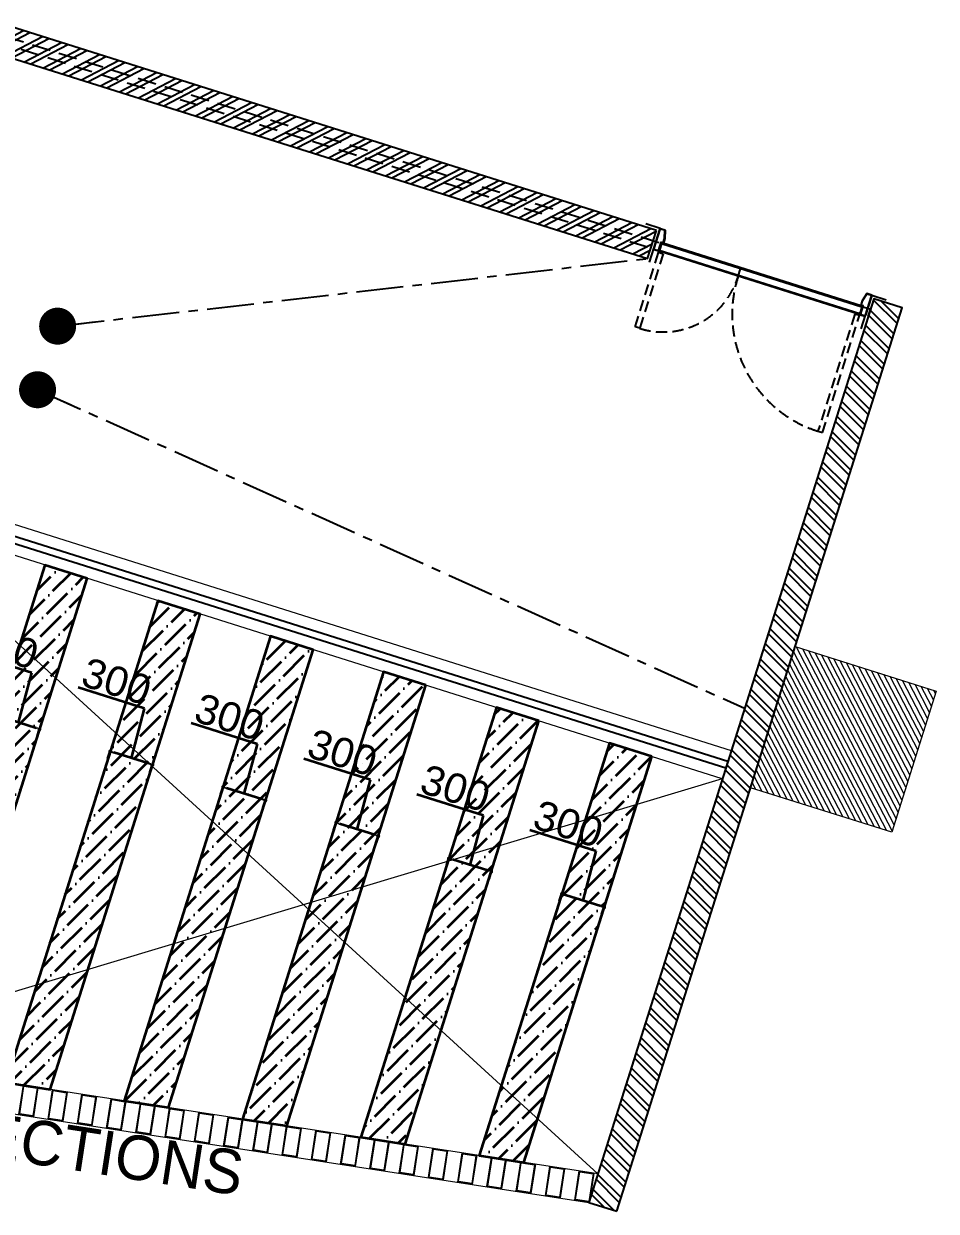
# Model space of a CAD drawing. Header units: millimetres. Extents: x 263321 to 2483465, y 33647 to 614421.
# Drawn here: x 2413346 to 2419511, y 374994 to 383017 of the extents above; entities that cross this region are included whole.
import ezdxf

# ---------------------------------------------------------------- set-up
doc = ezdxf.new("R2010")
doc.units = ezdxf.units.MM
doc.header["$PDMODE"] = 3
for name, pattern in [('( Hidden )', [0.375, 0.25, -0.125]), ('CENTER', [50.800000000000004, 31.75, -6.349999999999999, 6.349999999999999, -6.349999999999999]), ('HIDDEN', [0.375, 0.25, -0.125]), ('HIDDEN2', [0.1875, 0.125, -0.0625])]:
    doc.linetypes.add(name, pattern=pattern)
for name, color, linetype in [('A-PLAN -GLASS FRAME', 4, 'Continuous'), ('A-PLAN-DOOR', 7, 'Continuous'), ('A-PLAN-RAILING', 2, 'Continuous'), ('A-PLAN-SLOPE', 250, 'Continuous'), ('A-PLAN-TEXT', 4, 'Continuous'), ('A-PLAN-WALL', 6, 'Continuous'), ('A-PLAN-WALL HATCH', 8, 'Continuous'), ('DIMENSIONS', 1, 'Continuous')]:
    doc.layers.add(name, color=color, linetype=linetype)
for name, color, linetype, lineweight in [('A-PLAN-COLUMN', 3, 'Continuous', 0), ('A-PLAN-RCC-HATCH', 8, 'Continuous', 13), ('A-PLAN-THIN', 251, 'Continuous', 15), ('Revisions', 250, 'Continuous', 13), ('SLAB', 3, 'Continuous', 35), ('TOA-FL-CPT-1', 8, 'Continuous', 5)]:
    doc.layers.add(name, color=color, linetype=linetype, lineweight=lineweight)
doc.styles.add('ARIAL', font='arial.ttf')
doc.styles.get("Standard").update_dxf_attribs({"font": 'arial.ttf'})
doc.dimstyles.new('DIM40', dxfattribs={"dimtxt": 80, "dimasz": 20, "dimexe": 30, "dimexo": 25, "dimgap": 20, "dimtad": 1, "dimdec": 0, "dimzin": 0, "dimdsep": 46, "dimtxsty": 'Standard', "dimblk1": 'DOT', "dimblk2": 'DOT', "dimsah": 1, "dimcen": 0.09, "dimclrd": 1, "dimclre": 1, "dimclrt": 2, "dimadec": 0, "dimazin": 0, "dimtfac": 1, "dimtdec": 0, "dimtofl": 0, "dimtmove": 0, "dimatfit": 0, "dimldrblk": 'DOT', "dimfxl": 1, "dimtolj": 1, "dimtzin": 0, "dimarcsym": 0})
doc.dimstyles.new('RSP 250', dxfattribs={"dimtxt": 225, "dimasz": 50, "dimexe": 0, "dimexo": 0, "dimgap": 25, "dimtad": 1, "dimdsep": 46, "dimtxsty": 'Standard', "dimblk": 'DOT', "dimcen": 2.5, "dimclrd": 256, "dimclre": 256, "dimclrt": 4, "dimadec": 0, "dimazin": 0, "dimtfac": 1, "dimtmove": 0, "dimatfit": 3, "dimfxl": 1, "dimarcsym": 0})

# ---------------------------------------------------------------- blocks, each defined once
blk = doc.blocks.new('Columns')
at = {"layer": 'A-PLAN-RCC-HATCH'}
h = blk.add_hatch(dxfattribs=at)
h.set_pattern_fill('ANSI31', color=256, scale=250, style=0)
h.set_pattern_definition([(117.4858232715631, (-555729.1466689901, -465850.2574171054), (27.72265802362101, 14.42278517157356), [])])
h.paths.add_polyline_path([(42653.45992159471, -33590.88221762248), (41699.81740385294, -33289.94044857915), (42000.75917289639, -32336.29793083726), (42954.40169063816, -32637.23969988059)])
at = {"layer": 'A-PLAN-COLUMN', "elevation": 6.128159e-10}
blk.add_lwpolyline([(42653.45992159471, -33590.88221762248), (41699.81740385294, -33289.94044857915), (42000.75917289639, -32336.29793083726), (42954.40169063816, -32637.23969988059)], close=True, dxfattribs=at)
blk = doc.blocks.new('A$C3F28102C')
at = {"layer": 'A-PLAN-DOOR'}
h = blk.add_hatch(dxfattribs=at)
h.set_pattern_fill('ANSI31', color=256, style=0)
h.set_pattern_definition([(315, (-1529.32827185787, 1000.113489037183), (-0.4419417382415923, -0.4419417382415923), [])])
h.paths.add_polyline_path([(1.308630814251955, -14.93702832111739), (0, -14.93702832111739), (0, 0), (1.308630814251955, 0)])
h.paths.add_polyline_path([(1.308630814251955, 0.2026889373883023), (1.308630814251955, 0), (0, 0), (0, 1.053679621880289, 0.1157286097553703)])
h.paths.add_polyline_path([(4.936053944431478, -14.93702832111739), (3.627423130179522, -14.93702832111739), (3.627423130179522, 1.45519e-11), (4.936053944431478, 1.45519e-11)])
h.paths.add_polyline_path([(4.936053944431478, 1.45519e-11), (3.627423130179522, 1.45519e-11), (3.627423130179522, 0.2026889373883023, 0.1157286097553703), (4.936053944431478, 1.053679621880289)])
at = {"layer": 'A-PLAN-DOOR', "color": 2}
for points in [[(1.308630814251955, 0.2026889373883023), (1.308630814251955, -14.93702832111739), (0, -14.93702832111739), (0, 1.053679621880289)], [(3.627423130179522, 0.2026889373883023), (3.627423130179522, -14.93702832111739), (4.936053944431478, -14.93702832111739), (4.936053944431478, 1.053679621880289)]]:
    blk.add_lwpolyline(points, dxfattribs=at)
for radius in [3.417261628533555, 2.417261628533555]:
    blk.add_circle((2.468026972201187, 3.417261628550475), radius, dxfattribs=at)
blk = doc.blocks.new('Door 1500 mm')
at = {"layer": 'A-PLAN-DOOR'}
for p, q in [((-749.00181488198, 144.7368421050487), (-749.00181488198, 149.7277676948579)), ((749.0018148820382, 144.7368421050487), (749.0018148820382, 149.7277676948579)), ((710.4444959679386, 59.89110707782675), (-710.4444959679677, 59.89110707782675)), ((-710.4444959679677, 59.89110707782675), (-710.4444959680258, -2.328306e-10)), ((710.4444959679386, 53.40290381107479), (-710.4444959680258, 53.40290381107479)), ((710.4444959679968, 6.488203266519121), (-710.444495968084, 6.488203267101198)), ((710.4444959680258, -2.328306e-10), (-710.4444959680258, 2.328306e-10)), ((-150, -1.164153e-10), (-150, 53.40290381107479)), ((710.4444959679386, 59.89110707782675), (710.4444959680258, -2.328306e-10))]:
    blk.add_line(p, q, dxfattribs=at)
for points in [[(-750, -90.2722323050257), (-750, -90.2722323050257), (-750, 149.7277676948579), (-851, 149.7277676948579)], [(750, -89.27223230502567), (749.9999999999707, 149.7277676948579), (851, 149.7277676948579)]]:
    blk.add_lwpolyline(points, dxfattribs=at)
for points in [[(-750, 7.985480943578295), (-749.0018148820382, 7.985480943578295), (-749.00181488198, 141.7422867511632), (-749.9999999999417, 141.7422867511632)], [(-747.5045372050662, 1.497277676709927), (-715.5626134299963, 1.497277676709927), (-715.5626134299963, 63.3847549908096), (-700.5898366605687, 63.38475499069317), (-700.5898366605687, 94.62707364954984), (-715.2089502156305, 148.230490018148), (-747.5045372050081, 148.2304900179151), (-747.5045372050081, 139.7459165151231), (-749.00181488198, 139.7459165151231), (-749.00181488198, 141.7422867511632), (-749.00181488198, 149.7277676948579), (-714.0653357531118, 149.7277676950907), (-699.0925589835388, 94.82758620672392), (-699.092558983597, 61.88747731375042), (-714.0653357531118, 61.88747731375042), (-714.0653357531118, -2.328306e-10), (-749.0018148820382, -2.328306e-10), (-749.0018148820382, 9.981851179501971), (-747.5045372050662, 9.981851179501971)], [(747.5045372050954, 1.497277676709927), (715.5626134300255, 1.497277676709927), (715.5626134300255, 63.38475499069317), (700.5898366605105, 63.38475499069317), (700.5898366605105, 94.62707364954984), (715.2089502155723, 148.2304900180315), (747.5045372050954, 148.2304900179151), (747.5045372050954, 139.7459165151231), (749.0018148820382, 139.7459165151231), (749.0018148820382, 141.7422867511632), (749.0018148820382, 149.7277676948579), (714.0653357531992, 149.7277676950907), (699.0925589835678, 94.82758620672392), (699.0925589835678, 61.88747731375042), (714.0653357530538, 61.88747731375042), (714.0653357530538, -2.328306e-10), (749.0018148820382, -2.328306e-10), (749.0018148820382, 9.981851179501971), (747.5045372050954, 9.981851179501971)], [(750, 7.985480943578295), (749.0018148820382, 7.985480943578295), (749.0018148820382, 141.7422867511632), (750.0000000000291, 141.7422867511632)]]:
    blk.add_lwpolyline(points, close=True, dxfattribs=at)
at = {"layer": 'A-PLAN-DOOR', "linetype": 'HIDDEN', "ltscale": 300}
for points in [[(-711.7507517717313, -6.987295825965703), (-678.810642878816, -6.987295825965703), (-678.810642878816, -534.8172566570573), (-711.7507517717604, -534.8172566570573)], [(711.7507517716731, -6.987295825965703), (678.8106428787578, -6.987295825965703), (678.8106428793398, -835.8273914135061), (711.7507517722551, -835.8273914135061)]]:
    blk.add_lwpolyline(points, close=True, dxfattribs=at)
for centre, radius, start, end in [((-678.8106428788743, -6.987295825965703), 528.8568032321253, 270, 0.7570181674091857), ((678.8106428787578, -6.987295825965703), 828.840095586648, 179.5169788418719, 269.9999999983326)]:
    blk.add_arc(centre, radius, start, end, dxfattribs=at)
at = {"layer": 'A-PLAN-DOOR', "extrusion": (0, 0, -1), "yscale": 0.9981851179673188, "zscale": -0.9981851179673188, "rotation": 180}
for p, xscale in [((714.065335753141, -2.328306e-10), 0.9981851179673188), ((-714.0653357530538, -2.328306e-10), -0.9981851179673188)]:
    blk.add_blockref('A$C3F28102C', p, dxfattribs=dict(at, xscale=xscale))
blk = doc.blocks.new('_DOT')
at = {"color": 0, "linetype": 'ByBlock'}
blk.add_line((-0.5, 0), (-1, 0), dxfattribs=at)
at = {"color": 0, "linetype": 'ByBlock', "const_width": 0.5}
blk.add_lwpolyline([(-0.25, 0, 1), (0.25, 0, 1)], format="xyb", close=True, dxfattribs=at)
blk = doc.blocks.new('Louvers Facade')
at = {"layer": 'A-PLAN-THIN'}
for p, q in [((1461.672253528552, 1867.568412882159), (6230.086089440098, -2491.017771309358)), ((7072.013132218621, 176.9316713951994), (916.3577650276129, -1672.483782802476))]:
    blk.add_line(p, q, dxfattribs=at)
blk.add_lwpolyline([(-4397.370559384755, -853.9497942955932), (-4397.370559384755, -1056.308756887564), (6169.187825255911, -2683.995881883195), (6230.086089440098, -2491.017771309358)], close=True, dxfattribs=at)
at = {"layer": 'Revisions'}
for points in [[(2417.839791453735, -2106.133093098295), (2319.005523162195, -2090.908527052321), (2349.454655254201, -1893.239990469359), (2448.288923545682, -1908.464556515391)], [(2413.659306341491, -2100.430151381413), (2324.708464879077, -2086.728041940078), (2353.635140366445, -1898.942932186241), (2442.585981828801, -1912.645041627635)], [(2615.508328036696, -2136.582225190243), (2516.674059745157, -2121.357659144269), (2547.123191837163, -1923.689122561307), (2645.957460128644, -1938.913688607339)], [(2611.327842924453, -2130.879283473361), (2522.377001462039, -2117.177174032026), (2551.303676949407, -1929.392064278189), (2640.254518411763, -1943.094173719583)], [(2813.176864619658, -2167.031357282191), (2714.342596328119, -2151.806791236217), (2744.791728420125, -1954.138254653255), (2843.625996711606, -1969.362820699287)], [(2808.996379507415, -2161.328415565309), (2720.045538045, -2147.626306123973), (2748.972213532368, -1959.841196370136), (2837.923054994724, -1973.54330581153)], [(3010.84540120262, -2197.480489374138), (2912.01113291108, -2182.255923328164), (2942.460265003087, -1984.587386745203), (3041.294533294567, -1999.811952791235)], [(3006.664916090376, -2191.777547657257), (2917.714074627962, -2178.075438215921), (2946.64075011533, -1990.290328462084), (3035.591591577686, -2003.992437903478)], [(3208.513937785581, -2227.929621466144), (3109.679669494042, -2212.705055420171), (3140.128801586048, -2015.036518837209), (3238.963069877529, -2030.261084883241)], [(3204.333452673338, -2222.226679749263), (3115.382611210924, -2208.524570307927), (3144.309286698292, -2020.73946055409), (3233.260128160648, -2034.441569995484)], [(3406.182474368543, -2258.378753558092), (3307.348206077004, -2243.154187512118), (3337.79733816901, -2045.485650929157), (3436.631606460491, -2060.710216975189)], [(3402.0019892563, -2252.675811841211), (3313.051147793885, -2238.973702399875), (3341.977823281253, -2051.188592646038), (3430.928664743609, -2064.890702087432)], [(3603.851010951505, -2288.82788565004), (3505.016742659966, -2273.603319604066), (3535.465874751972, -2075.934783021105), (3634.300143043452, -2091.159349067137)], [(3599.670525839261, -2283.124943933159), (3510.719684376847, -2269.422834491823), (3539.646359864215, -2081.637724737986), (3628.597201326571, -2095.33983417938)], [(3801.519547534466, -2319.277017741988), (3702.685279242927, -2304.052451696014), (3733.134411334933, -2106.383915113052), (3831.968679626414, -2121.608481159084)], [(3797.339062422223, -2313.574076025106), (3708.388220959809, -2299.871966583771), (3737.314896447177, -2112.086856829934), (3826.265737909533, -2125.788966271328)], [(3999.188084117428, -2349.726149833936), (3900.353815825889, -2334.501583787962), (3930.802947917895, -2136.833047205), (4029.637216209376, -2152.057613251032)], [(3995.007599005185, -2344.023208117054), (3906.05675754277, -2330.321098675719), (3934.983433030138, -2142.535988921882), (4023.934274492494, -2156.238098363276)], [(4196.85662070039, -2380.175281925884), (4098.022352408851, -2364.95071587991), (4128.471484500857, -2167.282179296948), (4227.305752792337, -2182.50674534298)], [(4192.676135588146, -2374.472340209002), (4103.725294125732, -2360.770230767666), (4132.6519696131, -2172.985121013829), (4221.602811075456, -2186.687230455223)], [(4394.525157283351, -2410.624414017831), (4295.690888991812, -2395.399847971858), (4326.140021083818, -2197.731311388896), (4424.974289375299, -2212.955877434928)], [(4390.344672171108, -2404.92147230095), (4301.393830708694, -2391.219362859614), (4330.320506196062, -2203.434253105777), (4419.271347658418, -2217.136362547171)], [(4592.193693866313, -2441.073546109837), (4493.359425574774, -2425.848980063864), (4523.80855766678, -2228.180443480902), (4622.642825958261, -2243.405009526934)], [(4588.01320875407, -2435.370604392956), (4499.062367291655, -2421.66849495162), (4527.989042779023, -2233.883385197783), (4616.939884241379, -2247.585494639177)], [(4789.862230449275, -2471.522678201785), (4691.027962157736, -2456.298112155811), (4721.477094249742, -2258.62957557285), (4820.311362541222, -2273.854141618882)], [(4785.681745337031, -2465.819736484904), (4696.730903874617, -2452.117627043568), (4725.657579361985, -2264.332517289731), (4814.608420824341, -2278.034626731125)], [(4987.530767032236, -2501.971810293733), (4888.696498740697, -2486.747244247759), (4919.145630832703, -2289.078707664798), (5017.979899124184, -2304.30327371083)], [(4983.350281919993, -2496.268868576852), (4894.399440457579, -2482.566759135516), (4923.326115944947, -2294.781649381679), (5012.276957407303, -2308.483758823073)], [(5185.199303615198, -2532.420942385681), (5086.365035323659, -2517.196376339707), (5116.814167415665, -2319.527839756745), (5215.648435707146, -2334.752405802778)], [(5181.018818502955, -2526.7180006688), (5092.06797704054, -2513.015891227464), (5120.994652527908, -2325.230781473627), (5209.945493990264, -2338.932890915021)], [(5382.86784019816, -2562.870074477629), (5284.033571906621, -2547.645508431655), (5314.482703998627, -2349.976971848693), (5413.316972290108, -2365.201537894725)], [(5378.687355085916, -2557.167132760747), (5289.736513623502, -2543.465023319412), (5318.66318911087, -2355.679913565575), (5407.614030573226, -2369.382023006969)], [(5580.536376781121, -2593.319206569577), (5481.702108489582, -2578.094640523603), (5512.151240581588, -2380.426103940641), (5610.985508873069, -2395.650669986673)], [(5576.355891668878, -2587.616264852695), (5487.405050206464, -2573.914155411359), (5516.331725693832, -2386.129045657523), (5605.282567156188, -2399.831155098916)], [(5778.204913364083, -2623.768338661583), (5679.370645072544, -2608.543772615609), (5709.81977716455, -2410.875236032647), (5808.654045456031, -2426.099802078679)], [(5774.02442825184, -2618.065396944701), (5685.073586789425, -2604.363287503365), (5714.000262276793, -2416.578177749529), (5802.951103739149, -2430.280287190923)], [(5975.873449947045, -2654.217470753531), (5877.039181655506, -2638.992904707557), (5907.488313747512, -2441.324368124595), (6006.322582038993, -2456.548934170627)], [(5971.692964834801, -2648.514529036649), (5882.742123372387, -2634.812419595313), (5911.668798859755, -2447.027309841476), (6000.619640322111, -2460.72941928287)], [(6173.541986530006, -2684.666602845478), (6074.707718238467, -2669.442036799504), (6105.156850330473, -2471.773500216543), (6203.991118621954, -2486.998066262575)], [(6169.361501417763, -2678.963661128597), (6080.410659955349, -2665.261551687261), (6109.337335442717, -2477.476441933424), (6198.288176905073, -2491.178551374818)]]:
    blk.add_lwpolyline(points, close=True, dxfattribs=at)
at = {"layer": 'A-PLAN-TEXT', "insert": (849.615183066926, -1881.167966354173), "char_height": 300, "width": 7970.43711760707, "attachment_point": 2, "rotation": 351.26652731893415, "style": 'ARIAL'}
blk.add_mtext('\\pxi0.00161,qc;{\\fCentury Gothic|b0|i0|c0|p34; VERTICAL "AL" BOX SECTIONS}', dxfattribs=at)
blk = doc.blocks.new('*D193')
at = {"layer": 'Defpoints', "color": 0, "linetype": 'HIDDEN2', "transparency": 16777216}
for p in [(-3.994258023798466, -1011.179531983391), (880.6111332362053, -1234.458933046903), (100.7085240020855, -3023.924816498848), (-549.3087465220599, -4551.231727668784), (-183.8318245485425, -4607.53029326821)]:
    blk.add_point(p, dxfattribs=at)
at = {"layer": 'DIMENSIONS', "lineweight": -2, "transparency": 16777216}
blk.add_arc((-914.7856684925231, -6923.821136868025), 4029.940417006103, 72.84126197200325, 80.88747293536898, dxfattribs=at)
at = {"layer": 'DIMENSIONS', "linetype": 'HIDDEN2', "lineweight": -2, "transparency": 16777216, "xscale": 25, "yscale": 25, "zscale": 25}
for p, rotation in [((-301.2447280913621, -2940.859013137625), 171.0651922855919), ((297.9917297405815, -3080.698611244588), 342.6635426217803)]:
    blk.add_blockref('_DOT', p, dxfattribs=dict(at, rotation=rotation))
at = {"layer": 'DIMENSIONS', "color": 4, "linetype": 'HIDDEN2', "transparency": 16777216, "insert": (27.66154800069046, -2885.274549563112), "char_height": 200, "attachment_point": 5, "rotation": 346.8643674536861}
blk.add_mtext('9°', dxfattribs=at)
blk = doc.blocks.new('*D207')
at = {"layer": 'Defpoints', "color": 0, "linetype": 'HIDDEN2', "transparency": 16777216}
for p in [(4358.90918355342, -3503.825169610674), (4373.849408905026, -3456.481677989476), (4645.001938876228, -3594.107700323686)]:
    blk.add_point(p, dxfattribs=at)
at = {"layer": 'DIMENSIONS', "lineweight": -2, "transparency": 16777216}
for p, q in [((4606.679073762179, -3166.461000511561), (4157.452300291949, -3024.698130900674)), ((4516.895786567545, -3501.622943342454), (4606.679073762179, -3166.461000511561)), ((4358.90918355342, -3503.825169610674), (4373.849408905026, -3456.481677989476)), ((4636.101101286328, -3539.24066446994), (4397.69047184876, -3464.005222214967)), ((4645.001938876228, -3594.107700323686), (4659.942164230062, -3546.764208695431))]:
    blk.add_line(p, q, dxfattribs=at)
at = {"layer": 'DIMENSIONS', "linetype": 'HIDDEN2', "lineweight": -2, "transparency": 16777216, "xscale": 25, "yscale": 25, "zscale": 25}
for p, rotation in [((4373.849408905026, -3456.481677989476), 162.4858232729836), ((4659.942164230062, -3546.764208695431), 342.4858232729836)]:
    blk.add_blockref('_DOT', p, dxfattribs=dict(at, rotation=rotation))
at = {"layer": 'DIMENSIONS', "color": 4, "linetype": 'HIDDEN2', "transparency": 16777216, "insert": (4417.330889278005, -2983.829055389499), "char_height": 200, "attachment_point": 5, "rotation": 342.4858232729836}
blk.add_mtext('300', dxfattribs=at)
blk = doc.blocks.new('*D209')
at = {"layer": 'Defpoints', "color": 0, "linetype": 'HIDDEN2', "transparency": 16777216}
for p in [(3595.995169526897, -3263.071754428907), (3610.935394878453, -3215.728262807868), (3882.087924849707, -3353.354285141861)]:
    blk.add_point(p, dxfattribs=at)
at = {"layer": 'DIMENSIONS', "lineweight": -2, "transparency": 16777216}
for p, q in [((3843.765059735889, -2925.707585329794), (3394.53828626566, -2783.944715718906)), ((3753.981772540964, -3260.869528160843), (3843.765059735889, -2925.707585329794)), ((3595.995169526897, -3263.071754428907), (3610.935394878453, -3215.728262807868)), ((3873.187087259739, -3298.487249288327), (3634.776457822187, -3223.251807033359)), ((3882.087924849707, -3353.354285141861), (3897.028150203473, -3306.010793513818))]:
    blk.add_line(p, q, dxfattribs=at)
at = {"layer": 'DIMENSIONS', "linetype": 'HIDDEN2', "lineweight": -2, "transparency": 16777216, "xscale": 25, "yscale": 25, "zscale": 25}
for p, rotation in [((3610.935394878453, -3215.728262807868), 162.4858232729836), ((3897.028150203473, -3306.010793513818), 342.4858232729836)]:
    blk.add_blockref('_DOT', p, dxfattribs=dict(at, rotation=rotation))
at = {"layer": 'DIMENSIONS', "color": 4, "linetype": 'HIDDEN2', "transparency": 16777216, "insert": (3654.416875251715, -2743.075640207731), "char_height": 200, "attachment_point": 5, "rotation": 342.4858232729836}
blk.add_mtext('300', dxfattribs=at)
blk = doc.blocks.new('*D211')
at = {"layer": 'Defpoints', "color": 0, "linetype": 'HIDDEN2', "transparency": 16777216}
for p in [(2833.081155333435, -3022.318339194404), (2848.021380685052, -2974.974847573167), (3119.173910656013, -3112.600869907357)]:
    blk.add_point(p, dxfattribs=at)
at = {"layer": 'DIMENSIONS', "lineweight": -2, "transparency": 16777216}
for p, q in [((3080.851045542194, -2684.954170095349), (2631.624272071965, -2543.191300484461)), ((2991.067758347458, -3020.116112926108), (3080.851045542194, -2684.954170095349)), ((2833.081155333435, -3022.318339194404), (2848.021380685052, -2974.974847573167)), ((3110.273073066128, -3057.733834053559), (2871.862443628787, -2982.498391798657)), ((3119.173910656013, -3112.600869907357), (3134.114136009862, -3065.25737827905))]:
    blk.add_line(p, q, dxfattribs=at)
at = {"layer": 'DIMENSIONS', "linetype": 'HIDDEN2', "lineweight": -2, "transparency": 16777216, "xscale": 25, "yscale": 25, "zscale": 25}
for p, rotation in [((2848.021380685052, -2974.974847573167), 162.4858232729836), ((3134.114136009862, -3065.25737827905), 342.4858232729836)]:
    blk.add_blockref('_DOT', p, dxfattribs=dict(at, rotation=rotation))
at = {"layer": 'DIMENSIONS', "color": 4, "linetype": 'HIDDEN2', "transparency": 16777216, "insert": (2891.50286105802, -2502.322224973286), "char_height": 200, "attachment_point": 5, "rotation": 342.4858232729836}
blk.add_mtext('300', dxfattribs=at)
blk = doc.blocks.new('*D213')
at = {"layer": 'Defpoints', "color": 0, "linetype": 'HIDDEN2', "transparency": 16777216}
for p in [(2070.167141139973, -2781.564923959901), (2085.107366491578, -2734.221432338702), (2356.25989646255, -2871.847454672796)]:
    blk.add_point(p, dxfattribs=at)
at = {"layer": 'DIMENSIONS', "lineweight": -2, "transparency": 16777216}
for p, q in [((2317.937031348732, -2444.200754860787), (1868.710257878502, -2302.437885249899)), ((2228.153744153975, -2779.362697691641), (2317.937031348732, -2444.200754860787)), ((2070.167141139973, -2781.564923959901), (2085.107366491578, -2734.221432338702)), ((2347.359058872637, -2816.980418819089), (2108.948429435313, -2741.744976564193)), ((2356.25989646255, -2871.847454672796), (2371.200121816371, -2824.503963044579))]:
    blk.add_line(p, q, dxfattribs=at)
at = {"layer": 'DIMENSIONS', "linetype": 'HIDDEN2', "lineweight": -2, "transparency": 16777216, "xscale": 25, "yscale": 25, "zscale": 25}
for p, rotation in [((2085.107366491578, -2734.221432338702), 162.4858232729836), ((2371.200121816371, -2824.503963044579), 342.4858232729836)]:
    blk.add_blockref('_DOT', p, dxfattribs=dict(at, rotation=rotation))
at = {"layer": 'DIMENSIONS', "color": 4, "linetype": 'HIDDEN2', "transparency": 16777216, "insert": (2128.588846864557, -2261.568809738725), "char_height": 200, "attachment_point": 5, "rotation": 342.4858232729836}
blk.add_mtext('300', dxfattribs=at)
blk = doc.blocks.new('*D215')
at = {"layer": 'Defpoints', "color": 0, "linetype": 'HIDDEN2', "transparency": 16777216}
for p in [(1307.253126946277, -2540.811508725339), (1322.1933522979, -2493.468017104088), (1593.345882269088, -2631.094039438292)]:
    blk.add_point(p, dxfattribs=at)
at = {"layer": 'DIMENSIONS', "lineweight": -2, "transparency": 16777216}
for p, q in [((1555.02301715527, -2203.447339626284), (1105.79624368504, -2061.684470015396)), ((1465.239729960411, -2538.609282457063), (1555.02301715527, -2203.447339626284)), ((1307.253126946277, -2540.811508725339), (1322.1933522979, -2493.468017104088)), ((1584.445044679187, -2576.227003584548), (1346.034415241634, -2500.991561329578)), ((1593.345882269088, -2631.094039438292), (1608.286107622921, -2583.750547810037))]:
    blk.add_line(p, q, dxfattribs=at)
at = {"layer": 'DIMENSIONS', "linetype": 'HIDDEN2', "lineweight": -2, "transparency": 16777216, "xscale": 25, "yscale": 25, "zscale": 25}
for p, rotation in [((1322.1933522979, -2493.468017104088), 162.4858232729836), ((1608.286107622921, -2583.750547810037), 342.4858232729836)]:
    blk.add_blockref('_DOT', p, dxfattribs=dict(at, rotation=rotation))
at = {"layer": 'DIMENSIONS', "color": 4, "linetype": 'HIDDEN2', "transparency": 16777216, "insert": (1365.674832671095, -2020.815394504221), "char_height": 200, "attachment_point": 5, "rotation": 342.4858232729836}
blk.add_mtext('300', dxfattribs=at)
blk = doc.blocks.new('*D217')
at = {"layer": 'Defpoints', "color": 0, "linetype": 'HIDDEN2', "transparency": 16777216}
for p in [(544.3391127528156, -2300.058093490835), (559.2793381044214, -2252.714601869638), (830.4318680753931, -2390.340624203789)]:
    blk.add_point(p, dxfattribs=at)
at = {"layer": 'DIMENSIONS', "lineweight": -2, "transparency": 16777216}
for p, q in [((792.1090029615744, -1962.693924391606), (342.8822294913447, -1820.931054780718)), ((702.3257157668261, -2297.855867222579), (792.1090029615744, -1962.693924391606)), ((544.3391127528156, -2300.058093490835), (559.2793381044214, -2252.714601869638)), ((821.5310304854963, -2335.47358835003), (583.1204010481556, -2260.238146095128)), ((830.4318680753931, -2390.340624203789), (845.3720934292303, -2342.99713257552))]:
    blk.add_line(p, q, dxfattribs=at)
at = {"layer": 'DIMENSIONS', "linetype": 'HIDDEN2', "lineweight": -2, "transparency": 16777216, "xscale": 25, "yscale": 25, "zscale": 25}
for p, rotation in [((559.2793381044214, -2252.714601869638), 162.4858232729836), ((845.3720934292303, -2342.99713257552), 342.4858232729836)]:
    blk.add_blockref('_DOT', p, dxfattribs=dict(at, rotation=rotation))
at = {"layer": 'DIMENSIONS', "color": 4, "linetype": 'HIDDEN2', "transparency": 16777216, "insert": (602.7608184774, -1780.061979269543), "char_height": 200, "attachment_point": 5, "rotation": 342.4858232729836}
blk.add_mtext('300', dxfattribs=at)
blk = doc.blocks.new('Balcony')
at = {"layer": 'A-PLAN-WALL HATCH'}
h = blk.add_hatch(dxfattribs=at)
h.set_pattern_fill('ANSI32', color=256, scale=10, angle=-90.00000000000001, style=0)
h.set_pattern_definition([(207.4858232715584, (117464.7667072047, -433956.4735600803), (-43.96064920294922, 84.49866165600045), []), (207.4858232715584, (117451.2540305504, -433999.2933488622), (-43.96064920294922, 84.49866165600045), [])])
h.paths.add_polyline_path([(6504.036375424592, -573.197551143996), (1874.569680800661, 887.7271359245642), (1843.761406890699, 687.727135924506), (6443.848021615879, -763.9260546924197)])
h = blk.add_hatch(dxfattribs=at)
h.set_pattern_fill('ANSI32', color=256, scale=10, angle=-90.00000000000001, style=0)
h.set_pattern_definition([(315, (-239219.9398534279, -379012.2728640755), (67.35192090801867, 67.35192090801864), []), (315, (-239219.9398534279, -379057.1741640755), (67.35192090801867, 67.35192090801864), [])])
h.paths.add_polyline_path([(6237.347034419014, -7200.148342826811), (8163.374356295506, -1096.836229278531), (7972.64585274714, -1036.647875469935), (6046.61853087059, -7139.959989018214)])
at = {"layer": 'A-PLAN -GLASS FRAME', "linetype": '( Hidden )', "ltscale": 500}
blk.add_lwpolyline([(7950.0752200688, -1108.171064301336), (1863.016578021459, 812.727135944413), (1855.314509543998, 762.727135944413), (7935.028131616651, -1155.853190188471)], close=True, dxfattribs=at)
at = {"layer": 'A-PLAN-RAILING'}
blk.add_lwpolyline([(6972.014470678521, -4207.509246962029), (1844.827403482108, -2589.518524535641), (1852.529471959511, -2539.518524535641), (6987.061559130671, -4159.82712107501)], close=True, dxfattribs=at)
at = {"layer": 'A-PLAN-THIN'}
blk.add_lwpolyline([(1864.082574675791, -2464.518524535699), (7009.632191808894, -4088.303932244307), (6949.443838000298, -4279.032435792731), (1833.274300765828, -2664.518524535641), (1833.274300765828, -2664.518524535641), (1863.723432857892, -2466.849987952795), (1864.082574675791, -2464.518524535699)], dxfattribs=at)
at = {"layer": 'A-PLAN-WALL'}
for points in [[(6504.036375424592, -573.197551143996), (1874.569680800661, 887.7271359245642), (1843.761406890699, 687.727135924506), (6443.848021615879, -763.9260546924197), (6504.036375424592, -573.197551143996)], [(6237.347034419014, -7200.148342826811), (8163.374356295506, -1096.836229278531), (7972.64585274714, -1036.647875469935), (6046.61853087059, -7139.959989018214), (6237.347034418955, -7200.148342826811)]]:
    blk.add_lwpolyline(points, dxfattribs=at)
at = {"layer": 'A-PLAN-DOOR', "extrusion": (0, 0, -1), "xscale": -1, "zscale": -1, "rotation": 17.51417672843687}
blk.add_blockref('Door 1500 mm', (-7199.300610181934, -928.6366283124662), dxfattribs=at)
at = {"layer": 'A-PLAN-SLOPE', "linetype": 'CENTER', "ltscale": 10}
for points in [[(2458.533318981586, -1220.463736963458), (6443.848021616228, -763.9260546920705)], [(2322.935014726245, -1650.155862063519), (7099.914722521906, -3802.211176921905)]]:
    blk.add_leader(points, dimstyle='DIM40', override={"dimasz": 250, "dimclrd": 256}, dxfattribs=at)
blk = doc.blocks.new('ACP')
at = {"layer": 'SLAB'}
h = blk.add_hatch(dxfattribs=at)
h.set_pattern_fill('ANSI36', color=250, scale=25)
h.set_pattern_definition([(45, (-240711.288473198, -277412.2198526845), (42.09495056751167, 154.3481520808761), [198.4375, -39.6875, 0, -39.6875])])
h.paths.add_polyline_path([(4981.273959526327, -2528.50853993278), (4695.181204203749, -2438.226009219885), (3816.168175451458, -5223.695771466708), (4116.168175451458, -5269.908182331477)])
h.paths.add_polyline_path([(4218.359945332631, -2287.75512469816), (3932.267190010054, -2197.472593985265), (3016.168175451458, -5100.462675826973), (3316.168175452389, -5146.675086689065)])
h.paths.add_polyline_path([(3455.445931139169, -2047.00170946354), (3169.353175816592, -1956.719178750645), (2216.168175452156, -4977.229580185376), (2516.168175451458, -5023.441991052125)])
h.paths.add_polyline_path([(2692.531916945707, -1806.248294229037), (2406.43916162313, -1715.965763516026), (1416.168175451923, -4853.996484546224), (1716.168175451458, -4900.20889541239)])
h.paths.add_polyline_path([(1929.617902752245, -1565.494878994417), (1643.525147429667, -1475.212348281406), (616.1681754516903, -4730.763388907304), (916.1681754514575, -4776.975799772772)])
h.paths.add_polyline_path([(1166.70388855855, -1324.741463759798), (880.6111332359724, -1234.458933046786), (-183.8318245483097, -4607.530293268035), (116.1681754514575, -4653.742704133154)])
for points in [[(1166.70388855855, -1324.741463759798), (880.6111332359724, -1234.458933046786), (-183.8318245483097, -4607.530293268035), (116.1681754514575, -4653.742704133154)], [(1929.617902752245, -1565.494878994417), (1643.525147429667, -1475.212348281406), (616.1681754516903, -4730.763388907304), (916.1681754514575, -4776.975799772772)], [(2692.531916945707, -1806.248294229037), (2406.43916162313, -1715.965763516026), (1416.168175451923, -4853.996484546224), (1716.168175451458, -4900.20889541239)], [(3455.445931139169, -2047.00170946354), (3169.353175816592, -1956.719178750645), (2216.168175452156, -4977.229580185376), (2516.168175451458, -5023.441991052125)], [(4218.359945332631, -2287.75512469816), (3932.267190010054, -2197.472593985265), (3016.168175451458, -5100.462675826973), (3316.168175452389, -5146.675086689065)], [(4981.273959526327, -2528.50853993278), (4695.181204203749, -2438.226009219885), (3816.168175451458, -5223.695771466708), (4116.168175451458, -5269.908182331477)]]:
    blk.add_lwpolyline(points, close=True, dxfattribs=at)
at = {"layer": 'DIMENSIONS', "linetype": 'HIDDEN2'}
dim = blk.add_angular_dim_2l(base=(100.7085240020855, -3023.924816498848), line1=((-549.3087465220597, -4551.231727668783), (-3.994258023798466, -1011.179531983391)), line2=((880.6111332362052, -1234.458933046903), (-183.8318245485425, -4607.53029326821)), dimstyle='RSP 250', override={"dimtxt": 200, "dimasz": 25, "dimgap": 15, "dimdec": 0, "dimtmove": 1, "dimfxl": 125}, dxfattribs=at)
dim.commit()
dim.dimension.update_dxf_attribs({"geometry": '*D193', "text_midpoint": (27.66154800069046, -2885.274549563113)})
for base, p1, p2, picture, middle in [((559.2793381044214, -2252.714601869638), (830.4318680753931, -2390.340624203789), (544.3391127528157, -2300.058093490836), '*D217', (777.8043651953338, -1958.179797856312)), ((1322.1933522979, -2493.468017104088), (1593.345882269088, -2631.094039438292), (1307.253126946278, -2540.811508725339), '*D215', (1540.718379389029, -2198.93321309099)), ((2085.107366491578, -2734.221432338702), (2356.25989646255, -2871.847454672796), (2070.167141139973, -2781.564923959901), '*D213', (2303.632393582491, -2439.686628325493)), ((2848.021380685052, -2974.974847573167), (3119.173910656013, -3112.600869907357), (2833.081155333435, -3022.318339194404), '*D211', (3066.546407775953, -2680.440043560055)), ((3610.935394878453, -3215.728262807868), (3882.087924849708, -3353.354285141861), (3595.995169526897, -3263.071754428907), '*D209', (3829.460421969649, -2921.1934587945)), ((4373.849408905026, -3456.481677989476), (4645.00193887623, -3594.107700323686), (4358.90918355342, -3503.825169610674), '*D207', (4592.374435995938, -3161.946873976267))]:
    dim = blk.add_linear_dim(base=base, p1=p1, p2=p2, angle=162.4858232729836, dimstyle='RSP 250', override={"dimtxt": 200, "dimasz": 25, "dimgap": 15, "dimdec": 0, "dimtmove": 1, "dimfxl": 125}, dxfattribs=at)
    dim.commit()
    dim.dimension.update_dxf_attribs({"geometry": picture, "text_midpoint": middle, "dimtype": 128})

msp = doc.modelspace()

# ---------------------------------------------------------------- hatches: boundary and pattern name
at = {"layer": 'TOA-FL-CPT-1', "true_color": 0xc7c8ca}
h = msp.add_hatch(dxfattribs=at)
h.set_pattern_fill('AR-PARQ1', color=9, scale=3)
h.set_pattern_definition([(90, (90021.13748320658, 24146.98201084777), (-914.4000000000001, 914.4000000000001), [914.4000000000001, -914.4000000000001]), (90, (90173.53748320657, 24146.98201084777), (-914.4000000000001, 914.4000000000001), [914.4000000000001, -914.4000000000001]), (90, (90325.93748320658, 24146.98201084777), (-914.4000000000001, 914.4000000000001), [914.4000000000001, -914.4000000000001]), (90, (90478.33748320657, 24146.98201084777), (-914.4000000000001, 914.4000000000001), [914.4000000000001, -914.4000000000001]), (90, (90630.73748320658, 24146.98201084777), (-914.4000000000001, 914.4000000000001), [914.4000000000001, -914.4000000000001]), (90, (90783.13748320658, 24146.98201084777), (-914.4000000000001, 914.4000000000001), [914.4000000000001, -914.4000000000001]), (90, (90935.53748320657, 24146.98201084777), (-914.4000000000001, 914.4000000000001), [914.4000000000001, -914.4000000000001]), (0, (90021.13748320658, 25061.38201084777), (914.4000000000001, -914.4000000000001), [914.4000000000001, -914.4000000000001]), (0, (90021.13748320658, 25213.78201084777), (914.4000000000001, -914.4000000000001), [914.4000000000001, -914.4000000000001]), (0, (90021.13748320658, 25366.18201084777), (914.4000000000001, -914.4000000000001), [914.4000000000001, -914.4000000000001]), (0, (90021.13748320658, 25518.58201084777), (914.4000000000001, -914.4000000000001), [914.4000000000001, -914.4000000000001]), (0, (90021.13748320658, 25670.98201084777), (914.4000000000001, -914.4000000000001), [914.4000000000001, -914.4000000000001]), (0, (90021.13748320658, 25823.38201084777), (914.4000000000001, -914.4000000000001), [914.4000000000001, -914.4000000000001]), (0, (90021.13748320658, 25975.78201084777), (914.4000000000001, -914.4000000000001), [914.4000000000001, -914.4000000000001])])
edge = h.paths.add_edge_path()
edge.add_arc((2396128.726796697, -119195.4321643159), 546828.4927396856, 90.92532943052251, 95.29958842665924)
edge.add_line((2345621.768936099, 425295.5665488162), (2345621.768936099, 409482.0517846919))
edge.add_line((2345621.768936099, 409482.0517846919), (2347129.201093386, 409481.8572334463))
edge.add_arc((2347102.083285379, 408732.3476441221), 749.9999999999943, 0, 87.9279004136207, ccw=False)
edge.add_line((2347852.083285379, 408732.3476441221), (2347852.230440662, 389991.1031227212))
edge.add_line((2347852.230440662, 389991.1031227212), (2342396.706320667, 389991.1031227212))
edge.add_line((2342396.706320667, 389991.1031227212), (2342397.172142259, 380682.1586420146))
edge.add_line((2342397.172142259, 380682.1586420146), (2351396.795527271, 380682.1586420146))
edge.add_line((2351396.795527271, 380682.1586420146), (2351396.795527271, 379682.0517852611))
edge.add_line((2351396.795527271, 379682.0517852611), (2350496.795527271, 379682.0517852611))
edge.add_line((2350496.795527271, 379682.0517852611), (2350496.795527271, 377891.0035329616))
edge.add_arc((2372893.597327822, 61240.6661102146), 317441.4165178084, 85.95303216461463, 94.04581501187067, ccw=False)
edge.add_line((2395296.770307862, 377890.5528325362), (2395296.770307862, 379682.0517852611))
edge.add_line((2395296.770307862, 379682.0517852611), (2394396.795527271, 379682.0517852611))
edge.add_line((2394396.795527271, 379682.0517852611), (2394396.795527271, 380682.0517852611))
edge.add_line((2394396.795527271, 380682.0517852611), (2405177.530522111, 380682.0517852614))
edge.add_line((2405177.530522111, 380682.0517852614), (2405177.530522111, 389182.051785261))
edge.add_line((2405177.530522111, 389182.051785261), (2406496.795527273, 389182.051785261))
edge.add_line((2406496.795527273, 389182.051785261), (2406496.795527273, 383082.0517852611))
edge.add_line((2406496.795527273, 383082.0517852611), (2408136.795527271, 383082.0517852621))
edge.add_line((2408136.795527271, 383082.0517852621), (2408136.795527267, 389182.0517852621))
edge.add_line((2408136.795527267, 389182.0517852621), (2413779.159497867, 389181.8613878886))
edge.add_line((2413779.159497867, 389181.8613878886), (2414010.250854468, 390682.0517852609))
edge.add_line((2414010.250854468, 390682.0517852609), (2405396.795527271, 390682.0517852609))
edge.add_line((2405396.795527271, 390682.0517852609), (2405396.795527271, 411581.9261659409))
edge.add_line((2405396.795527271, 411581.9261659409), (2403146.795527096, 411581.9261659409))
edge.add_arc((2403146.795527096, 411881.9261659409), 300.0000000000582, 180, 270.00000000008896, ccw=False)
edge.add_line((2402846.795527096, 411881.9261659409), (2402846.795527096, 413382.0517852613))
edge.add_arc((2403146.795527096, 413382.0517852608), 300.0000000004657, 89.99999998336921, 179.9999999999111, ccw=False)
edge.add_line((2403146.795527183, 413682.0517852613), (2417553.201943297, 413682.0517852611))
edge.add_line((2417553.201943297, 413682.0517852611), (2417799.699659812, 415282.2566251562))
edge.add_line((2417799.699659812, 415282.2566251562), (2411837.001301562, 415281.7289967533))
edge.add_line((2411837.001301562, 415281.7289967533), (2411837.001301562, 417657.1744601661))
edge.add_line((2411837.001301562, 417657.1744601661), (2416421.528301297, 417657.1744601661))
edge.add_line((2416421.528301297, 417657.1744601661), (2416421.528301297, 418657.1744601685))
edge.add_line((2416421.528301297, 418657.1744601685), (2411836.795527095, 418657.1744601661))
edge.add_line((2411836.795527095, 418657.1744601661), (2411836.795527098, 421262.0517852612))
edge.add_line((2411836.795527098, 421262.0517852612), (2410296.795527096, 421262.0517852612))
edge.add_line((2410296.795527096, 421262.0517852612), (2410296.795527096, 415281.5746811928))
edge.add_line((2410296.795527096, 415281.5746811928), (2402846.795527096, 415281.5746811928))
edge.add_line((2402846.795527096, 415281.5746811928), (2402846.795527096, 424532.0517852613))
edge.add_line((2402846.795527096, 424532.0517852613), (2402846.795527096, 424581.2860119896))
edge.add_line((2402846.795527096, 424581.2860119896), (2395396.795527271, 424582.0517854061))
edge.add_line((2395396.795527271, 424582.0517854061), (2395396.795527271, 423682.0517852613))
edge.add_line((2395396.795527271, 423682.0517852613), (2394396.795527271, 423682.0517852613))
edge.add_line((2394396.795527271, 423682.0517852613), (2394396.795527271, 424581.8596616693))
edge.add_line((2394396.795527271, 424581.8596616693), (2387296.513674525, 424582.0517852613))
edge.add_line((2387296.513674525, 424582.0517852613), (2387297.805804518, 427561.74913867))
h.paths.add_polyline_path([(2357571.795541529, 409582.0518148288), (2403896.373046875, 409582.0517926825), (2403899.54651281, 394952.3097589376), (2375096.795495875, 394783.7820108478), (2375096.795495589, 396862.0517856509), (2373596.795509498, 396864.7709316394), (2373596.795509415, 394782.0517662225), (2369971.795499971, 394800.8384793824), (2370046.875195687, 396862.0517856509), (2368385.068993761, 396703.686068819), (2368471.795503584, 394819.6251924514), (2357571.795541529, 394782.0517556936)], flags=16)
h.paths.add_polyline_path([(2363596.795527271, 414832.3061071179), (2384296.459141362, 414782.2176643966), (2384296.433750734, 411581.9261658932), (2384538.461582765, 411581.9267981723), (2384538.461582765, 409582.0517860847), (2378653.493809327, 409582.0517860847), (2378650.056309331, 411581.8984951153), (2363596.795527271, 411631.9800064337)], flags=16)
h.paths.add_polyline_path([(2392707.042936089, 411682.8489792344), (2384396.820810466, 411683.632471557), (2384396.820810466, 414782.2176604721), (2392707.042936089, 414781.4341681495)], flags=16)
h.paths.add_polyline_path([(2400346.795527096, 422010.3568066026), (2401546.802123019, 422010.3568066026), (2401546.802123019, 416210.3581481518), (2400346.795527096, 416210.3581481518)], flags=16)
h.paths.add_polyline_path([(2349453.189239414, 392877.8374429079), (2349451.159477149, 392879.2734706852), (2349451.159477149, 390061.8038059749), (2349453.189239414, 390060.3677781975)], flags=16)
h.paths.add_polyline_path([(2379396.790611912, 389980.1816881059), (2384396.79552727, 389980.1816881059), (2384396.79552727, 392980.181688106), (2379396.790611912, 392980.181688106)], flags=16)

# ---------------------------------------------------------------- block references
msp.add_blockref('Balcony', (2411116.735380699, 382194.3246493366))
at = {"layer": 'A-PLAN-COLUMN'}
msp.add_blockref('Columns', (2376557.090318395, 411145.0443083144), dxfattribs=at)
at = {"layer": 'Revisions'}
msp.add_blockref('Louvers Facade', (2410994.166086481, 377738.3605421487), dxfattribs=at)
at = {"layer": 'SLAB'}
msp.add_blockref('ACP', (2412608.084000469, 380594.2716379458), dxfattribs=at)

doc.saveas('drawing.dxf')
